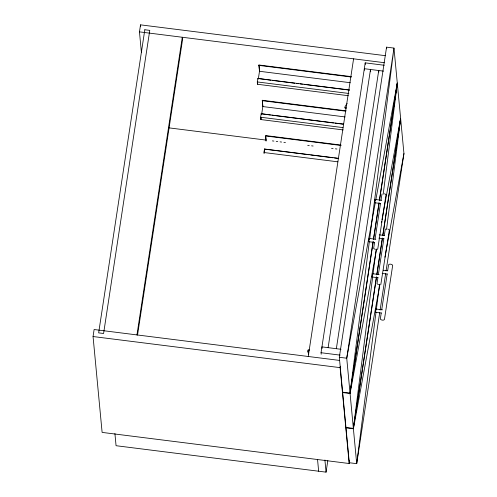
<?xml version="1.0" encoding="UTF-8"?>
<svg xmlns="http://www.w3.org/2000/svg" width="497" height="497" viewBox="0 0 497 497"><rect width="100%" height="100%" fill="white"/><g stroke="black" fill="none" stroke-linecap="round" stroke-linejoin="round"><path stroke-width="0.75" d="M374.726 202.409L375.16 199.465L381.733 200.285M369.246 239.268L369.259 238.43L375.794 239.25M375.167 200.49L375.192 199.465M372.489 275.419L372.147 276.997L372.564 273.71L379.13 274.537M369.358 241.38L350.031 393.09L342.619 392.158L339.327 357.281L386.567 47.153L393.978 48.085L397.277 82.962L379.385 200.415M369.65 239.069L393.978 48.085L346.738 358.213L350.031 393.09L373.067 241.865M372.694 276.667L353.367 428.377L345.955 427.445L342.657 392.568L350.068 393.5L353.367 428.377L376.403 277.152M372.986 274.356L376.223 248.947M383.187 194.271L397.314 83.372L400.613 118.255L382.721 235.702M376.03 311.961L356.703 463.67L349.292 462.732L345.993 427.855L353.404 428.787L356.703 463.67L379.739 312.445M376.322 309.65L379.559 284.234M386.523 229.558L400.65 118.665L403.943 153.542L386.057 270.989M349.602 460.707L349.174 463.515L102.115 432.402L93.057 336.537L94.119 329.523L339.65 360.437M141.421 52.57L139.464 31.864L140.533 24.85L385.281 55.67M136.948 334.916L182.287 37.256L182.523 39.723L137.526 335.077M350.267 82.713L259.459 71.276L258.962 65.001L351.311 76.625M348.322 95.704L257.514 84.273L257.291 81.943L257.825 78.439L349.41 89.969M257.514 84.273L257.738 82.8M258.297 79.122L259.527 71.021L258.962 65.001M345.142 116.938L262.795 106.563L262.298 100.288L346.179 110.85M343.197 129.928L260.844 119.56L260.627 117.23L261.161 113.726L343.508 124.095M260.844 119.56L261.155 117.304M261.633 114.409L262.863 106.315L262.298 100.288M266.057 141.117L265.634 135.575L341.054 145.074M264.075 153.685L264.497 149.013L338.376 158.319M264.062 152.076L264.497 149.013M308.239 356.486L353.584 58.826M321.192 354.255L321.05 352.727L365.208 62.858L384.268 65.262M328.119 347.664L370.495 69.481L370.712 71.773M336.351 348.701L378.726 70.518L378.876 72.046M349.174 463.515L340.11 367.643L340.327 366.239M114.913 433.533L116.062 445.71L326.057 472.15L327.815 460.638M373.421 239.56L379.031 202.714M373.222 241.511L350.068 393.5L376.533 249.395M373.576 239.206L379.074 203.124M379.422 200.825L397.314 83.372M374.57 242.325L373.638 248.475L375.229 249.395M375.036 239.268L380.503 203.36M380.969 200.303L382.007 193.942M386.02 194.712L377.757 248.954L377.13 249.457M376.757 274.853L382.367 238.007M376.558 276.798L353.404 428.787L379.87 284.682M376.912 274.493L382.404 238.417M382.876 235.342L400.65 118.665M377.906 277.612L376.974 283.762L378.565 284.682M378.372 274.555L383.839 238.647M384.305 235.597L385.243 229.465L385.865 228.974M389.356 229.999L380.801 284.632M380.093 310.14L385.703 273.294M381.242 312.899L380.311 319.012C380.969 320.18 383.609 320.683 384.429 319.528L392.692 265.292C392.015 264.174 389.399 263.627 388.573 264.771L387.641 270.884M381.708 309.842L387.175 273.94M375.005 201.757L374.769 202.751L380.615 203.49M369.022 241.008L368.811 241.704L369.228 238.423M375.297 202.67L346.738 358.213L339.327 357.281M375.713 200.384L397.277 82.962M381.429 222.712L381.708 221.184M381.988 219.662L400.613 118.255M384.908 257.235L385.187 255.713M385.467 254.184L403.943 153.542M382.466 309.824L375.9 309.004L375.508 312.29M347.173 103.575L346.614 104.252A16.215 15.301 -5.4 0 0 345.104 106.613A0.826 0.783 -5.4 0 0 346.229 107.743M139.464 31.864L384.224 62.684M383.535 71.127L364.32 68.704L364.463 70.232M258.9 65.387L351.255 77.016M270.921 80.222L257.825 78.439M272.462 80.415L294.777 83.223M296.318 83.421L298.629 83.707M300.169 83.906L302.474 84.192M304.015 84.391L349.422 90.106M257.291 81.943L348.875 93.473M262.236 100.68L345.353 111.142M270.411 115.024L261.161 113.726M271.946 115.217L274.257 115.509M275.798 115.702L333.518 122.97M335.059 123.163L337.364 123.455M338.904 123.647L343.52 124.231M260.627 117.23L342.973 127.599M265.572 135.967L340.992 145.466M168.607 127.822L266.224 140.117M272.375 140.893L273.909 141.086M276.214 141.372L277.755 141.57M280.06 141.856L281.594 142.055M283.899 142.341L285.44 142.533M307.73 145.341L309.264 145.534M311.569 145.826L313.11 146.019M331.555 148.342L333.096 148.535M335.4 148.827L336.935 149.019M264.51 149.15L309.146 154.772M310.687 154.965L333.002 157.779M334.543 157.971L338.389 158.456M263.963 152.523L337.842 161.823M379.23 234.845L384.336 235.485M383.293 270.225L387.672 270.772M341.004 349.285L321.944 346.881L322.087 348.409M321.05 352.727L340.116 355.125M93.057 336.537L340.11 367.643M378.844 238.131L383.951 238.777M368.842 241.71L374.682 242.449M382.181 273.418L387.287 274.064M372.178 276.997L378.018 277.736M381.354 313.029L375.515 312.29L375.931 309.004M372.57 273.717L372.613 274.046M384.423 193.749L385.877 194.402M387.759 229.042L388.989 229.496M374.744 202.745L374.726 202.416M386.567 47.153L386.709 48.669M365.208 62.858L365.351 64.386M324.908 459.973L326.057 472.15M317.571 459.806L318.645 471.218M265.702 136.327L266.057 140.098M257.39 81.496L257.589 83.552M260.795 117.466L260.925 118.839M140.533 24.85L140.676 26.384M307.91 351.168A0.826 0.783 -5.4 0 0 307.972 351.565A16.215 15.301 -5.4 0 0 308.718 354.212M308.221 350.64A0.826 0.783 -5.4 0 1 308.407 350.534M309.426 350.223A0.826 0.783 -5.4 0 0 308.339 349.82A0.826 0.783 -5.4 0 0 307.904 350.851A16.215 15.301 -5.4 0 0 308.649 353.497M346.105 108.551A0.826 0.783 -5.4 0 1 345.179 107.327M144.82 29.758L98.648 332.872L103.587 333.493L149.765 30.379L144.82 29.758"/></g></svg>
